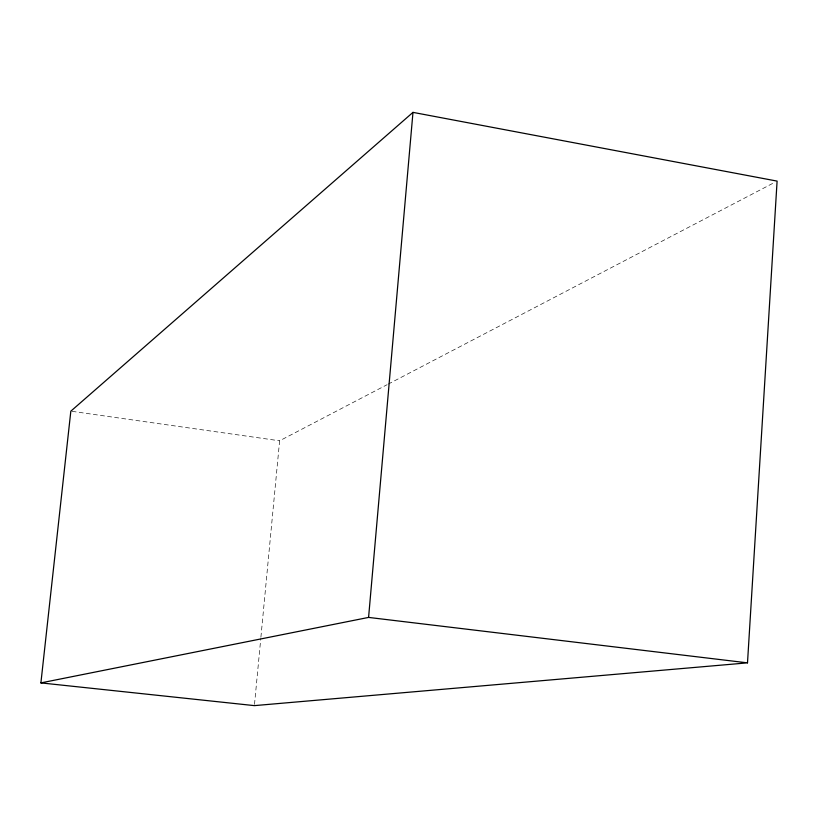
<?xml version="1.0" encoding="UTF-8"?>
<svg xmlns="http://www.w3.org/2000/svg" width="818" height="818" viewBox="0 0 818 818"><rect width="100%" height="100%" fill="white"/><g stroke="black" fill="none" stroke-linecap="round" stroke-linejoin="round"><path stroke-width="0.61" stroke-dasharray="4.09 3.07" d="M254.51 704.359L260.789 638.469M260.901 637.202L279.613 440.8L387.026 384.736M388.151 384.143L774.84 182.291M72.086 411.352L279.613 440.8"/><path stroke-width="1.23" d="M747.499 662.856L777.1 181.105L412.978 112.373L70.829 411.178L40.9 682.897L254.388 705.627L747.499 662.856L368.581 617.416L40.9 682.897M368.581 617.416L412.978 112.373"/></g></svg>
